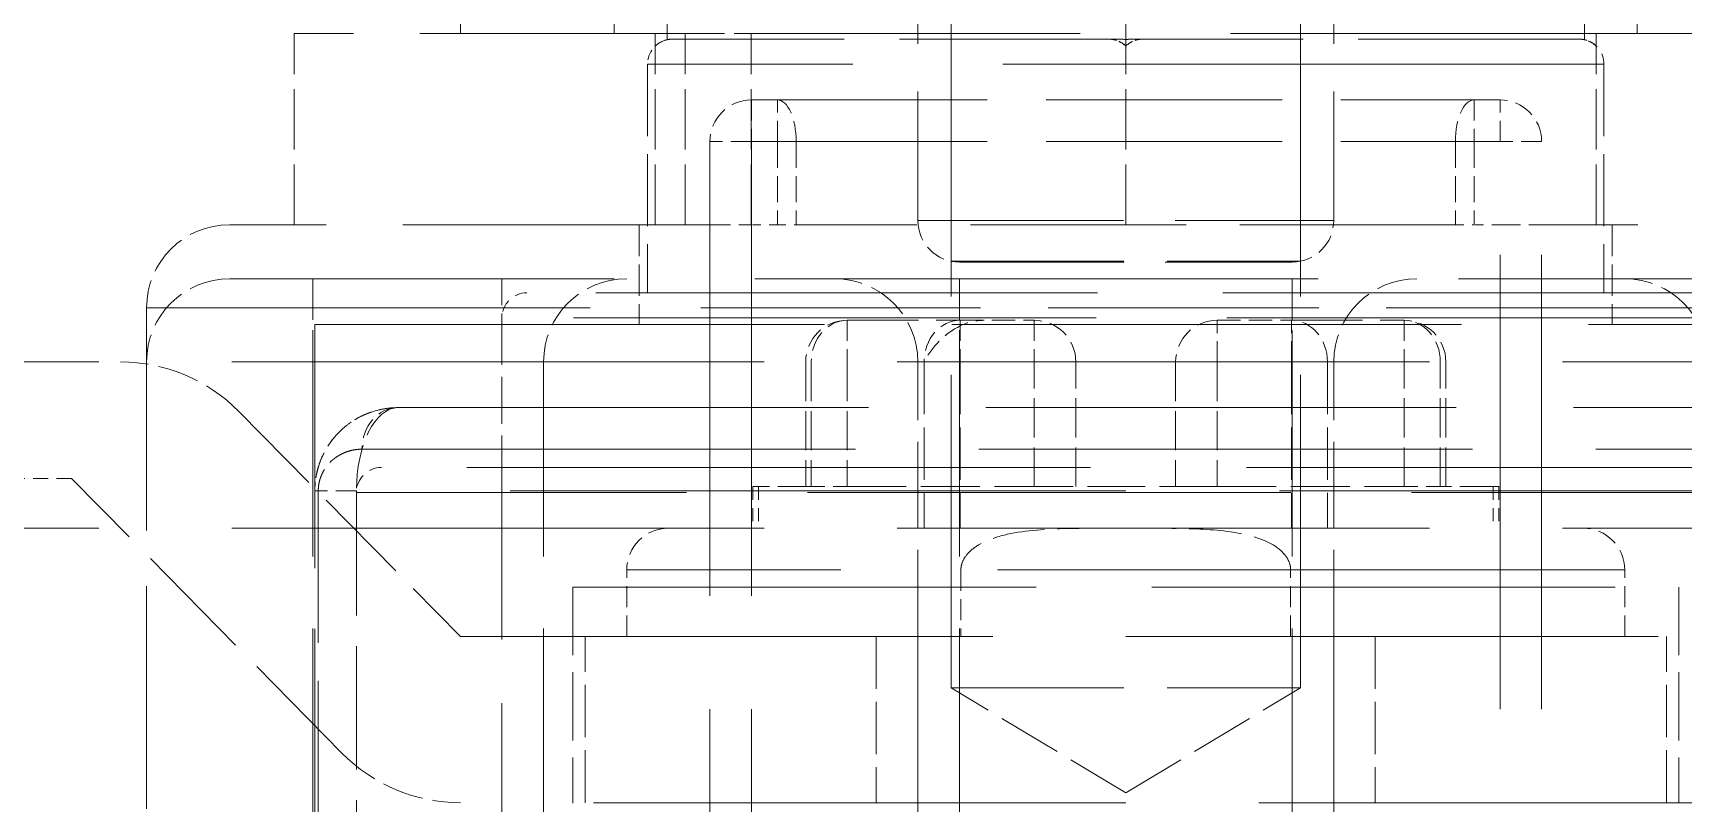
# Model space of a CAD drawing. Header units: millimetres. Extents: x 0 to 2523, y 0 to 1782.
# Drawn here: x 857.19 to 877.03, y 1408.33 to 1417.59 of the extents above; entities that cross this region are included whole.
import ezdxf

# ---------------------------------------------------------------- set-up
doc = ezdxf.new("R2010")
doc.units = ezdxf.units.MM
doc.header["$LTSCALE"] = 3
doc.linetypes.add('DASHED', pattern=[0.2067, 0.1654, -0.0413])
doc.layers.add('가려진 것(ISO)', color=2, linetype='DASHED', lineweight=18)
doc.layers.add('가려진 좁은 것(ISO)', color=2, linetype='DASHED', lineweight=18)

msp = doc.modelspace()

# ---------------------------------------------------------------- linework, layer by layer
at = {"layer": '가려진 것(ISO)', "ltscale": 4.634662}
for p, q in [((867.8337, 1422.638), (867.8337, 1415.338)), ((872.8337, 1422.638), (872.8337, 1415.338)), ((867.8337, 1410.338), (867.8337, 1403.038)), ((872.8337, 1410.338), (872.8337, 1403.038))]:
    msp.add_line(p, q, dxfattribs=at)
at = {"layer": '가려진 것(ISO)', "ltscale": 3.052}
for p, q in [((864.8183, 1417.5117), (864.8183, 1422.3189)), ((875.8492, 1417.5117), (875.8492, 1422.3189))]:
    msp.add_line(p, q, dxfattribs=at)
at = {"layer": '가려진 것(ISO)', "ltscale": 7.586941}
for p, q in [((868.2337, 1409.7189), (868.2337, 1421.6689)), ((872.4337, 1409.7189), (872.4337, 1421.6689))]:
    msp.add_line(p, q, dxfattribs=at)
at = {"layer": '가려진 것(ISO)', "ltscale": 2.444261}
msp.add_line((870.3337, 1417.588), (870.3337, 1421.438), dxfattribs=at)
at = {"layer": '가려진 것(ISO)', "ltscale": 0.666544}
for p, q in [((862.3337, 1417.588), (862.3337, 1418.638)), ((864.1837, 1417.588), (864.1837, 1418.638)), ((876.4837, 1417.588), (876.4837, 1418.638))]:
    msp.add_line(p, q, dxfattribs=at)
at = {"layer": '가려진 것(ISO)', "ltscale": 6.426924}
msp.add_line((865.0346, 1417.588), (860.3337, 1417.588), dxfattribs=at)
at = {"layer": '가려진 것(ISO)', "ltscale": 1.460167}
for p, q in [((860.3337, 1415.288), (860.3337, 1417.588)), ((864.6769, 1415.288), (864.6769, 1417.588)), ((865.0346, 1415.288), (865.0346, 1417.588)), ((865.8294, 1415.288), (865.8294, 1417.588)), ((870.3337, 1415.288), (870.3337, 1417.588)), ((875.9906, 1415.288), (875.9906, 1417.588))]:
    msp.add_line(p, q, dxfattribs=at)
at = {"layer": '가려진 것(ISO)', "ltscale": 5.351567}
msp.add_line((870.2679, 1417.5189), (864.8841, 1417.5189), dxfattribs=at)
at = {"layer": '가려진 것(ISO)', "ltscale": 0.952248}
for p, q in [((865.0346, 1417.588), (865.8294, 1417.588)), ((866.4851, 1413.638), (866.4851, 1412.138)), ((869.7337, 1412.138), (869.7337, 1413.638)), ((870.9337, 1413.638), (870.9337, 1412.138)), ((874.1824, 1412.138), (874.1824, 1413.638))]:
    msp.add_line(p, q, dxfattribs=at)
at = {"layer": '가려진 것(ISO)', "ltscale": 14.593666}
msp.add_line((878.8337, 1417.588), (865.8294, 1417.588), dxfattribs=at)
at = {"layer": '가려진 것(ISO)'}
msp.add_line((870.2679, 1417.5189), (870.2679, 1417.5189), dxfattribs=at)
at = {"layer": '가려진 것(ISO)', "ltscale": 5.35157}
msp.add_line((875.7833, 1417.5189), (870.3996, 1417.5189), dxfattribs=at)
at = {"layer": '가려진 것(ISO)', "ltscale": 1.745872}
for p, q in [((864.5837, 1417.2189), (864.5837, 1414.4689)), ((876.0837, 1417.2189), (876.0837, 1414.4689))]:
    msp.add_line(p, q, dxfattribs=at)
at = {"layer": '가려진 것(ISO)', "ltscale": 5.71399}
msp.add_line((865.8337, 1416.788), (874.8337, 1416.788), dxfattribs=at)
at = {"layer": '가려진 것(ISO)', "ltscale": 11.006289}
for p, q in [((865.3337, 1416.288), (865.3337, 1402.638)), ((875.3337, 1402.638), (875.3337, 1416.288))]:
    msp.add_line(p, q, dxfattribs=at)
at = {"layer": '가려진 것(ISO)', "ltscale": 7.442914}
for p, q in [((865.3337, 1415.288), (859.5604, 1415.288)), ((881.107, 1415.288), (875.3337, 1415.288))]:
    msp.add_line(p, q, dxfattribs=at)
at = {"layer": '가려진 것(ISO)', "ltscale": 0.761779}
for p, q in [((864.4837, 1415.288), (864.4837, 1414.088)), ((876.1837, 1415.288), (876.1837, 1414.088))]:
    msp.add_line(p, q, dxfattribs=at)
at = {"layer": '가려진 것(ISO)', "ltscale": 0.498548}
for p, q in [((865.3337, 1415.288), (865.8337, 1415.288)), ((874.8337, 1415.288), (875.3337, 1415.288))]:
    msp.add_line(p, q, dxfattribs=at)
at = {"layer": '가려진 것(ISO)', "ltscale": 0.197438}
for p, q in [((866.1449, 1415.288), (865.8337, 1415.288)), ((874.8337, 1415.288), (874.5226, 1415.288))]:
    msp.add_line(p, q, dxfattribs=at)
at = {"layer": '가려진 것(ISO)', "ltscale": 0.148683}
for p, q in [((866.1449, 1415.288), (866.3707, 1415.288)), ((874.2968, 1415.288), (874.5226, 1415.288))]:
    msp.add_line(p, q, dxfattribs=at)
at = {"layer": '가려진 것(ISO)', "ltscale": 5.221189}
msp.add_line((874.2968, 1415.288), (866.3707, 1415.288), dxfattribs=at)
at = {"layer": '가려진 것(ISO)', "ltscale": 4.188547}
for p, q in [((868.2337, 1414.8481), (872.4337, 1414.8481)), ((868.2337, 1409.7189), (872.4337, 1409.7189))]:
    msp.add_line(p, q, dxfattribs=at)
at = {"layer": '가려진 것(ISO)', "ltscale": 3.989087}
msp.add_line((868.3337, 1414.838), (872.3337, 1414.838), dxfattribs=at)
at = {"layer": '가려진 것(ISO)', "ltscale": 13.645111}
msp.add_line((881.107, 1414.638), (859.5604, 1414.638), dxfattribs=at)
at = {"layer": '가려진 것(ISO)', "ltscale": 12.159042}
msp.add_line((877.5337, 1414.4689), (863.1337, 1414.4689), dxfattribs=at)
at = {"layer": '가려진 것(ISO)', "ltscale": 5.39654}
msp.add_line((858.5604, 1414.288), (858.5604, 1405.788), dxfattribs=at)
at = {"layer": '가려진 것(ISO)', "ltscale": 1.142718}
msp.add_line((862.8337, 1414.1689), (862.8337, 1412.3689), dxfattribs=at)
at = {"layer": '가려진 것(ISO)', "ltscale": 1.722727}
for p, q in [((866.9851, 1414.138), (868.3419, 1414.138)), ((872.3256, 1414.138), (873.6824, 1414.138))]:
    msp.add_line(p, q, dxfattribs=at)
at = {"layer": '가려진 것(ISO)', "ltscale": 0.56614}
for p, q in [((868.3419, 1414.138), (869.2337, 1414.138)), ((871.4337, 1414.138), (872.3256, 1414.138))]:
    msp.add_line(p, q, dxfattribs=at)
at = {"layer": '가려진 것(ISO)', "ltscale": 12.349028}
msp.add_line((860.5837, 1414.088), (880.0837, 1414.088), dxfattribs=at)
at = {"layer": '가려진 것(ISO)', "ltscale": 5.904459}
msp.add_line((860.5837, 1414.088), (860.5837, 1404.788), dxfattribs=at)
at = {"layer": '가려진 것(ISO)', "ltscale": 12.901145}
for p, q in [((835.5837, 1413.638), (1091.5837, 1413.638)), ((835.5837, 1411.638), (1091.5837, 1411.638)), ((862.3337, 1410.338), (878.3337, 1410.338)), ((878.3337, 1408.338), (862.3337, 1408.338))]:
    msp.add_line(p, q, dxfattribs=at)
at = {"layer": '가려진 것(ISO)', "ltscale": 6.983788}
msp.add_line((863.3337, 1402.638), (863.3337, 1413.638), dxfattribs=at)
at = {"layer": '가려진 것(ISO)', "ltscale": 2.095066}
for p, q in [((867.8337, 1410.338), (867.8337, 1413.638)), ((872.8337, 1410.338), (872.8337, 1413.638))]:
    msp.add_line(p, q, dxfattribs=at)
at = {"layer": '가려진 것(ISO)', "ltscale": 2.408897}
msp.add_line((859.6713, 1413.0414), (862.3337, 1410.338), dxfattribs=at)
at = {"layer": '가려진 것(ISO)', "ltscale": 11.397629}
msp.add_line((861.5837, 1413.088), (879.0837, 1413.088), dxfattribs=at)
at = {"layer": '가려진 것(ISO)', "ltscale": 15.114366}
msp.add_line((879.2837, 1412.3689), (861.3837, 1412.3689), dxfattribs=at)
at = {"layer": '가려진 것(ISO)', "ltscale": 0.364987}
msp.add_line((857.6588, 1412.2346), (857.0837, 1412.2346), dxfattribs=at)
at = {"layer": '가려진 것(ISO)', "ltscale": 2.940551}
msp.add_line((860.9088, 1408.9346), (857.6588, 1412.2346), dxfattribs=at)
at = {"layer": '가려진 것(ISO)', "ltscale": 2.983925}
msp.add_line((861.0837, 1412.0689), (861.0837, 1407.3689), dxfattribs=at)
at = {"layer": '가려진 것(ISO)', "ltscale": 0.166116}
for p, q in [((865.917, 1412.138), (865.85, 1412.138)), ((874.8175, 1412.138), (874.7505, 1412.138))]:
    msp.add_line(p, q, dxfattribs=at)
at = {"layer": '가려진 것(ISO)', "ltscale": 0.317349}
for p, q in [((865.85, 1412.138), (865.85, 1411.638)), ((874.8175, 1412.138), (874.8175, 1411.638))]:
    msp.add_line(p, q, dxfattribs=at)
at = {"layer": '가려진 것(ISO)', "ltscale": 0.80633}
for p, q in [((866.5521, 1412.138), (865.917, 1412.138)), ((874.7505, 1412.138), (874.1154, 1412.138))]:
    msp.add_line(p, q, dxfattribs=at)
at = {"layer": '가려진 것(ISO)', "ltscale": 0.332332}
for p, q in [((866.5521, 1412.138), (866.9851, 1412.138)), ((873.6824, 1412.138), (874.1154, 1412.138))]:
    msp.add_line(p, q, dxfattribs=at)
at = {"layer": '가려진 것(ISO)', "ltscale": 1.427554}
for p, q in [((866.9851, 1412.138), (869.2337, 1412.138)), ((871.4337, 1412.138), (873.6824, 1412.138))]:
    msp.add_line(p, q, dxfattribs=at)
at = {"layer": '가려진 것(ISO)', "ltscale": 1.396677}
msp.add_line((871.4337, 1412.138), (869.2337, 1412.138), dxfattribs=at)
at = {"layer": '가려진 것(ISO)', "ltscale": 0.507819}
for p, q in [((864.3337, 1410.338), (864.3337, 1411.138)), ((868.3519, 1411.138), (868.3519, 1410.338)), ((872.3156, 1410.338), (872.3156, 1411.138)), ((876.3337, 1410.338), (876.3337, 1411.138))]:
    msp.add_line(p, q, dxfattribs=at)
at = {"layer": '가려진 것(ISO)', "ltscale": 11.230227}
msp.add_line((863.6837, 1410.9303), (876.9837, 1410.9303), dxfattribs=at)
at = {"layer": '가려진 것(ISO)', "ltscale": 1.650637}
for p, q in [((863.6837, 1410.9303), (863.6837, 1408.3303)), ((876.9837, 1410.9303), (876.9837, 1408.3303))]:
    msp.add_line(p, q, dxfattribs=at)
at = {"layer": '가려진 것(ISO)', "ltscale": 1.269698}
for p, q in [((863.8337, 1408.338), (863.8337, 1410.338)), ((867.3337, 1410.338), (867.3337, 1408.338)), ((873.3337, 1410.338), (873.3337, 1408.338)), ((876.8337, 1408.338), (876.8337, 1410.338))]:
    msp.add_line(p, q, dxfattribs=at)
at = {"layer": '가려진 것(ISO)', "ltscale": 1.555358}
for q in [(868.2337, 1409.7189), (872.4337, 1409.7189)]:
    msp.add_line((870.3337, 1408.4571), q, dxfattribs=at)
at = {"layer": '가려진 것(ISO)', "ltscale": 0.257209}
for centre, start, end in [((864.8837, 1417.2189), 102.59803, 180), ((875.7837, 1417.2189), 0, 77.40197)]:
    msp.add_arc(centre, 0.3, start, end, dxfattribs=at)
at = {"layer": '가려진 것(ISO)', "ltscale": 0.498548}
for centre, start, end in [((865.8337, 1416.288), 90, 180), ((874.8337, 1416.288), 0, 90), ((868.3337, 1415.338), 180, 270), ((872.3337, 1415.338), 270, 0), ((866.9851, 1413.638), 90, 180), ((869.2337, 1413.638), 0, 90), ((871.4337, 1413.638), 90, 180), ((873.6824, 1413.638), 0, 90), ((864.8337, 1411.138), 90, 180), ((875.8337, 1411.138), 0, 90)]:
    msp.add_arc(centre, 0.5, start, end, dxfattribs=at)
at = {"layer": '가려진 것(ISO)', "ltscale": 0.997197}
for centre, start, end in [((859.5604, 1414.288), 90, 180), ((859.5604, 1413.638), 90, 180), ((864.3337, 1413.638), 90, 180), ((866.8337, 1413.638), 0, 90), ((873.8337, 1413.638), 90, 180), ((876.3337, 1413.638), 0, 90)]:
    msp.add_arc(centre, 1, start, end, dxfattribs=at)
at = {"layer": '가려진 것(ISO)', "ltscale": 0.299089}
for centre in [(863.1337, 1414.1689), (861.3837, 1412.0689)]:
    msp.add_arc(centre, 0.3, 90, 180, dxfattribs=at)
at = {"layer": '가려진 것(ISO)', "ltscale": 1.006889}
msp.add_arc((858.2464, 1411.638), 2, 44.56264, 89.99996, dxfattribs=at)
at = {"layer": '가려진 것(ISO)', "ltscale": 1.00689}
msp.add_arc((862.3337, 1410.338), 2, 224.56264, 270, dxfattribs=at)
at = {"layer": '가려진 것(ISO)', "ltscale": 0.189734}
msp.add_ellipse((868.6306, 1413.638), major_axis=(-0.5774, 0), ratio=0.8660254, start_param=4.712389, end_param=5.2359878, dxfattribs=at)
at = {"layer": '가려진 것(ISO)', "ltscale": 0.433106}
msp.add_ellipse((868.3418, 1413.6381), major_axis=(-0.433, -0.433), ratio=0.5772801, start_param=4.1887249, end_param=5.2360625, dxfattribs=at)
at = {"layer": '가려진 것(ISO)', "ltscale": 0.199204}
for points, knots in [([(864.6769, 1417.4362), (864.7027, 1417.4607), (864.7357, 1417.4816), (864.8023, 1417.51), (864.8487, 1417.5189), (864.8878, 1417.5189)], [0.025009917, 0.025009917, 0.025009917, 0.025009917, 0.037924219, 0.037924219, 0.05450854, 0.05450854, 0.05450854, 0.05450854]), ([(870.1228, 1417.5189), (870.1619, 1417.5189), (870.2084, 1417.51), (870.2749, 1417.4816), (870.3079, 1417.4607), (870.3337, 1417.4362)], [0.167641308, 0.167641308, 0.167641308, 0.167641308, 0.184225629, 0.184225629, 0.197139932, 0.197139932, 0.197139932, 0.197139932])]:
    msp.add_open_spline(points, degree=3, knots=knots, dxfattribs=at)
at = {"layer": '가려진 것(ISO)', "ltscale": 0.199205}
for points, knots in [([(864.8878, 1417.5189), (864.8452, 1417.5189), (864.7945, 1417.5084), (864.7287, 1417.4771), (864.7005, 1417.4587), (864.6769, 1417.4362)], [0.167641308, 0.167641308, 0.167641308, 0.167641308, 0.185737103, 0.185737103, 0.197121541, 0.197121541, 0.197121541, 0.197121541]), ([(870.3337, 1417.4362), (870.3101, 1417.4587), (870.282, 1417.4771), (870.2161, 1417.5084), (870.1655, 1417.5189), (870.1228, 1417.5189)], [0.025018637, 0.025018637, 0.025018637, 0.025018637, 0.036403075, 0.036403075, 0.054498869, 0.054498869, 0.054498869, 0.054498869]), ([(870.5447, 1417.5189), (870.502, 1417.5189), (870.4514, 1417.5084), (870.3855, 1417.4771), (870.3574, 1417.4587), (870.3337, 1417.4362)], [0.167641308, 0.167641308, 0.167641308, 0.167641308, 0.185737103, 0.185737103, 0.197121541, 0.197121541, 0.197121541, 0.197121541]), ([(870.3337, 1417.4362), (870.3574, 1417.4587), (870.3855, 1417.4771), (870.4514, 1417.5084), (870.502, 1417.5189), (870.5447, 1417.5189)], [0.025018637, 0.025018637, 0.025018637, 0.025018637, 0.036403075, 0.036403075, 0.054498869, 0.054498869, 0.054498869, 0.054498869]), ([(875.9906, 1417.4362), (875.9669, 1417.4587), (875.9388, 1417.4771), (875.873, 1417.5084), (875.8223, 1417.5189), (875.7797, 1417.5189)], [0.025018637, 0.025018637, 0.025018637, 0.025018637, 0.036403075, 0.036403075, 0.054498869, 0.054498869, 0.054498869, 0.054498869]), ([(875.7797, 1417.5189), (875.8223, 1417.5189), (875.873, 1417.5084), (875.9388, 1417.4771), (875.9669, 1417.4587), (875.9906, 1417.4362)], [0.167641308, 0.167641308, 0.167641308, 0.167641308, 0.185737103, 0.185737103, 0.197121541, 0.197121541, 0.197121541, 0.197121541])]:
    msp.add_open_spline(points, degree=3, knots=knots, dxfattribs=at)
at = {"layer": '가려진 것(ISO)', "ltscale": 0.059244}
for points in [[(864.8841, 1417.5189), (864.8634, 1417.5189), (864.8407, 1417.5167), (864.8183, 1417.5117)], [(870.3996, 1417.5189), (870.3788, 1417.5189), (870.3561, 1417.5167), (870.3337, 1417.5117)], [(875.7833, 1417.5189), (875.8041, 1417.5189), (875.8268, 1417.5167), (875.8492, 1417.5117)]]:
    msp.add_open_spline(points, degree=3, dxfattribs=at)
at = {"layer": '가려진 것(ISO)', "ltscale": 0.059252}
for points, knots in [([(864.8183, 1417.5117), (864.8407, 1417.5167), (864.8634, 1417.5189), (864.8841, 1417.5189), (864.8841, 1417.5189), (864.8842, 1417.5189)], [-0.1732924933, -0.1732924933, -0.1732924933, -0.1732924933, -0.1644983658, -0.1644983658, -0.1644970959, -0.1644970959, -0.1644970959, -0.1644970959]), ([(875.8492, 1417.5117), (875.8268, 1417.5167), (875.8041, 1417.5189), (875.7833, 1417.5189), (875.7833, 1417.5189), (875.7833, 1417.5189)], [-0.1732924933, -0.1732924933, -0.1732924933, -0.1732924933, -0.1644983658, -0.1644983658, -0.1644970961, -0.1644970961, -0.1644970961, -0.1644970961])]:
    msp.add_open_spline(points, degree=3, knots=knots, dxfattribs=at)
at = {"layer": '가려진 것(ISO)', "ltscale": 0.059254}
msp.add_open_spline([(870.3337, 1417.5117), (870.3114, 1417.5167), (870.2886, 1417.5189), (870.2679, 1417.5189), (870.2679, 1417.5189), (870.2679, 1417.5189)], degree=3, knots=[-0.1732924933, -0.1732924933, -0.1732924933, -0.1732924933, -0.1644983658, -0.1644983658, -0.1644968349, -0.1644968349, -0.1644968349, -0.1644968349], dxfattribs=at)
at = {"layer": '가려진 것(ISO)', "ltscale": 0.465428}
msp.add_open_spline([(861.5837, 1413.088), (861.5343, 1413.088), (861.4872, 1413.0844), (861.4429, 1413.0781), (861.3986, 1413.0717), (861.3569, 1413.0628), (861.3175, 1413.0519), (861.2781, 1413.041), (861.2409, 1413.0282), (861.2057, 1413.0138), (861.1705, 1412.9994), (861.1374, 1412.9836), (861.1061, 1412.9666), (861.0912, 1412.9585), (861.0768, 1412.9502), (861.0628, 1412.9416)], degree=3, knots=[0, 0, 0, 0, 0.06666667, 0.06666667, 0.06666667, 0.13333333, 0.13333333, 0.13333333, 0.2, 0.2, 0.2, 0.26666667, 0.26666667, 0.26666667, 0.2982196, 0.2982196, 0.2982196, 0.2982196], dxfattribs=at)
at = {"layer": '가려진 것(ISO)', "ltscale": 0.329159}
msp.add_open_spline([(861.2069, 1413.0143), (861.3259, 1413.0627), (861.4544, 1413.088), (861.5837, 1413.088)], degree=3, dxfattribs=at)
at = {"layer": '가려진 것(ISO)', "ltscale": 0.618286}
msp.add_open_spline([(860.9405, 1412.8537), (860.94, 1412.8533), (860.9396, 1412.8529), (860.9392, 1412.8526), (860.9147, 1412.832), (860.8918, 1412.8106), (860.8703, 1412.7888), (860.8489, 1412.7669), (860.8288, 1412.7445), (860.81, 1412.7216), (860.7912, 1412.6986), (860.7736, 1412.675), (860.7571, 1412.6508), (860.7406, 1412.6266), (860.7252, 1412.6016), (860.7108, 1412.5759), (860.6964, 1412.5501), (860.683, 1412.5235), (860.6707, 1412.4959), (860.6584, 1412.4684), (860.6472, 1412.4399), (860.6371, 1412.4104), (860.6271, 1412.3809), (860.6182, 1412.3505), (860.6105, 1412.3179), (860.6028, 1412.2854), (860.5963, 1412.2508), (860.5915, 1412.2126), (860.5867, 1412.1744), (860.5837, 1412.1326), (860.5837, 1412.088)], degree=3, knots=[0.39885697, 0.39885697, 0.39885697, 0.39885697, 0.4, 0.4, 0.4, 0.46666667, 0.46666667, 0.46666667, 0.53333333, 0.53333333, 0.53333333, 0.6, 0.6, 0.6, 0.66666667, 0.66666667, 0.66666667, 0.73333333, 0.73333333, 0.73333333, 0.8, 0.8, 0.8, 0.86666667, 0.86666667, 0.86666667, 0.93333333, 0.93333333, 0.93333333, 1, 1, 1, 1], dxfattribs=at)
at = {"layer": '가려진 것(ISO)', "ltscale": 0.296171}
msp.add_open_spline([(860.6369, 1412.4098), (860.6669, 1412.498), (860.7084, 1412.5788), (860.7823, 1412.688), (860.8112, 1412.7246), (860.8416, 1412.7583)], degree=3, knots=[0, 0, 0, 0, 0.029801507, 0.029801507, 0.046532309, 0.046532309, 0.046532309, 0.046532309], dxfattribs=at)
at = {"layer": '가려진 것(ISO)', "ltscale": 0.124105}
msp.add_open_spline([(860.9405, 1412.8537), (860.9795, 1412.8865), (861.0205, 1412.9158), (861.0628, 1412.9416)], degree=3, dxfattribs=at)
at = {"layer": '가려진 것(ISO)', "ltscale": 0.208793}
msp.add_open_spline([(860.5837, 1412.088), (860.5837, 1412.184), (860.598, 1412.2812), (860.6287, 1412.3849), (860.6327, 1412.3974), (860.6369, 1412.4098)], degree=3, knots=[0, 0, 0, 0, 0.028796081, 0.028796081, 0.032779126, 0.032779126, 0.032779126, 0.032779126], dxfattribs=at)
at = {"layer": '가려진 것(ISO)', "ltscale": 0.178799}
msp.add_open_spline([(860.5837, 1412.088), (860.5837, 1412.1541), (860.5905, 1412.2208), (860.6084, 1412.3104), (860.6147, 1412.3363), (860.6219, 1412.3617)], degree=3, knots=[0, 0, 0, 0, 0.019816757, 0.019816757, 0.028101046, 0.028101046, 0.028101046, 0.028101046], dxfattribs=at)
at = {"layer": '가려진 것(ISO)', "ltscale": 1.270713}
msp.add_open_spline([(870.1448, 1411.638), (870.1053, 1411.638), (870.0658, 1411.638), (869.8913, 1411.6378), (869.7563, 1411.6373), (869.3908, 1411.6287), (869.1347, 1411.615), (868.8131, 1411.5433), (868.6843, 1411.5067), (868.5206, 1411.4122), (868.4708, 1411.3751), (868.4057, 1411.3008), (868.3842, 1411.268), (868.3583, 1411.2017), (868.3519, 1411.1703), (868.3519, 1411.138)], degree=3, knots=[-0.23603487, -0.23603487, -0.23603487, -0.23603487, -0.22092193, -0.22092193, -0.16912228, -0.16912228, -0.07816044, -0.07816044, -0.03941421, -0.03941421, -0.02137215, -0.02137215, -0.00968561, -0.00968561, 0, 0, 0, 0], dxfattribs=at)
at = {"layer": '가려진 것(ISO)', "ltscale": 1.270707}
msp.add_open_spline([(872.3156, 1411.138), (872.3156, 1411.1672), (872.3104, 1411.1958), (872.2901, 1411.253), (872.2746, 1411.2806), (872.2214, 1411.352), (872.1718, 1411.3963), (871.9454, 1411.5318), (871.7377, 1411.5736), (871.3812, 1411.6256), (871.149, 1411.6332), (870.8124, 1411.6378), (870.6926, 1411.638), (870.5557, 1411.638), (870.5392, 1411.638), (870.5227, 1411.638)], degree=3, knots=[-0.52736356, -0.52736356, -0.52736356, -0.52736356, -0.51522349, -0.51522349, -0.50210523, -0.50210523, -0.47815614, -0.47815614, -0.42131212, -0.42131212, -0.33646984, -0.33646984, -0.29043281, -0.29043281, -0.28412177, -0.28412177, -0.28412177, -0.28412177], dxfattribs=at)
at = {"layer": '가려진 좁은 것(ISO)', "ltscale": 14.56552}
msp.add_line((876.0837, 1417.2189), (864.5837, 1417.2189), dxfattribs=at)
at = {"layer": '가려진 좁은 것(ISO)', "ltscale": 0.498548}
for p, q in [((865.8337, 1416.788), (865.8337, 1416.288)), ((866.1449, 1416.288), (866.1449, 1416.788)), ((874.5226, 1416.788), (874.5226, 1416.288)), ((874.8337, 1416.288), (874.8337, 1416.788)), ((865.8337, 1416.288), (865.3337, 1416.288)), ((875.3337, 1416.288), (874.8337, 1416.288)), ((866.9851, 1414.138), (866.9851, 1413.638)), ((868.3419, 1414.138), (868.3419, 1413.638)), ((869.2337, 1414.138), (869.2337, 1413.638)), ((871.4337, 1413.638), (871.4337, 1414.138)), ((872.3256, 1413.638), (872.3256, 1414.138)), ((873.6824, 1414.138), (873.6824, 1413.638))]:
    msp.add_line(p, q, dxfattribs=at)
at = {"layer": '가려진 좁은 것(ISO)', "ltscale": 11.006289}
for p, q in [((865.8337, 1416.288), (865.8337, 1402.638)), ((874.8337, 1402.638), (874.8337, 1416.288))]:
    msp.add_line(p, q, dxfattribs=at)
at = {"layer": '가려진 좁은 것(ISO)', "ltscale": 5.71399}
msp.add_line((865.8337, 1416.288), (874.8337, 1416.288), dxfattribs=at)
at = {"layer": '가려진 좁은 것(ISO)', "ltscale": 0.634799}
for p, q in [((866.1449, 1416.288), (866.1449, 1415.288)), ((866.3707, 1416.288), (866.3707, 1415.288)), ((874.2968, 1416.288), (874.2968, 1415.288)), ((874.5226, 1416.288), (874.5226, 1415.288))]:
    msp.add_line(p, q, dxfattribs=at)
at = {"layer": '가려진 좁은 것(ISO)', "ltscale": 4.986384}
msp.add_line((867.8337, 1415.338), (872.8337, 1415.338), dxfattribs=at)
at = {"layer": '가려진 좁은 것(ISO)', "ltscale": 0.997197}
for p, q in [((860.5604, 1414.638), (860.5604, 1413.638)), ((868.3337, 1414.638), (868.3337, 1413.638)), ((872.3337, 1414.638), (872.3337, 1413.638))]:
    msp.add_line(p, q, dxfattribs=at)
at = {"layer": '가려진 좁은 것(ISO)', "ltscale": 0.641886}
msp.add_line((862.8337, 1414.638), (862.8337, 1414.1689), dxfattribs=at)
at = {"layer": '가려진 좁은 것(ISO)', "ltscale": 10.747838}
for p, q in [((858.5604, 1414.288), (865.3337, 1414.288)), ((875.3337, 1414.288), (882.107, 1414.288))]:
    msp.add_line(p, q, dxfattribs=at)
at = {"layer": '가려진 좁은 것(ISO)', "ltscale": 12.665669}
msp.add_line((877.8337, 1414.1689), (862.8337, 1414.1689), dxfattribs=at)
at = {"layer": '가려진 좁은 것(ISO)', "ltscale": 6.557129}
msp.add_line((865.3337, 1414.288), (875.3337, 1414.288), dxfattribs=at)
at = {"layer": '가려진 좁은 것(ISO)', "ltscale": 6.983788}
for p, q in [((860.5604, 1402.638), (860.5604, 1413.638)), ((868.3337, 1402.638), (868.3337, 1413.638)), ((872.3337, 1402.638), (872.3337, 1413.638))]:
    msp.add_line(p, q, dxfattribs=at)
at = {"layer": '가려진 좁은 것(ISO)', "ltscale": 0.952248}
for p, q in [((866.5521, 1413.638), (866.5521, 1412.138)), ((866.9851, 1413.638), (866.9851, 1412.138)), ((869.2337, 1412.138), (869.2337, 1413.638)), ((871.4337, 1413.638), (871.4337, 1412.138)), ((873.6824, 1412.138), (873.6824, 1413.638)), ((874.1154, 1412.138), (874.1154, 1413.638))]:
    msp.add_line(p, q, dxfattribs=at)
at = {"layer": '가려진 좁은 것(ISO)', "ltscale": 1.269698}
for p, q in [((867.9089, 1413.638), (867.9089, 1411.638)), ((868.3419, 1413.638), (868.3419, 1411.638)), ((872.3256, 1413.638), (872.3256, 1411.638)), ((872.7586, 1413.638), (872.7586, 1411.638))]:
    msp.add_line(p, q, dxfattribs=at)
at = {"layer": '가려진 좁은 것(ISO)', "ltscale": 11.963363}
msp.add_line((861.1494, 1412.588), (879.5181, 1412.588), dxfattribs=at)
at = {"layer": '가려진 좁은 것(ISO)', "ltscale": 6.178022}
msp.add_line((862.8337, 1402.638), (862.8337, 1412.3689), dxfattribs=at)
at = {"layer": '가려진 좁은 것(ISO)', "ltscale": 0.129137}
msp.add_line((860.5837, 1412.088), (860.6246, 1412.088), dxfattribs=at)
at = {"layer": '가려진 좁은 것(ISO)', "ltscale": 3.682315}
msp.add_line((860.6246, 1412.088), (860.6246, 1406.288), dxfattribs=at)
at = {"layer": '가려진 좁은 것(ISO)', "ltscale": 14.916949}
msp.add_line((879.5837, 1412.088), (861.0837, 1412.088), dxfattribs=at)
at = {"layer": '가려진 좁은 것(ISO)', "ltscale": 0.012046}
msp.add_line((861.0837, 1412.088), (861.0837, 1412.0689), dxfattribs=at)
at = {"layer": '가려진 좁은 것(ISO)', "ltscale": 11.715744}
msp.add_line((879.5837, 1412.0689), (861.0837, 1412.0689), dxfattribs=at)
at = {"layer": '가려진 좁은 것(ISO)', "ltscale": 0.317349}
for p, q in [((865.917, 1412.138), (865.917, 1411.638)), ((874.7505, 1412.138), (874.7505, 1411.638))]:
    msp.add_line(p, q, dxfattribs=at)
at = {"layer": '가려진 좁은 것(ISO)', "ltscale": 15.198803}
msp.add_line((876.3337, 1411.138), (864.3337, 1411.138), dxfattribs=at)
at = {"layer": '가려진 좁은 것(ISO)', "ltscale": 0.498548}
for centre, major_axis, ratio, start_param, end_param in [((866.1449, 1416.288), (0, 0.5), 0.4517125, 4.712389, 6.2831853), ((874.5226, 1416.288), (0, 0.5), 0.4517125, 0, 1.5707963), ((866.9851, 1413.638), (0, 0.5), 0.8660254, 0, 1.5707963), ((868.3419, 1413.638), (0, 0.5), 0.8660254, 0, 1.5707963), ((872.3256, 1413.638), (0, 0.5), 0.8660254, 4.712389, 6.2831853), ((873.6824, 1413.638), (0, 0.5), 0.8660254, 4.712389, 6.2831853), ((861.5837, 1412.588), (0, 0.5), 0.8686325, 0, 1.5707963), ((861.0837, 1412.088), (-0.5, 0), 0.0000128, 4.712389, 6.283186)]:
    msp.add_ellipse(centre, major_axis=major_axis, ratio=ratio, start_param=start_param, end_param=end_param, dxfattribs=at)
at = {"layer": '가려진 좁은 것(ISO)', "ltscale": 1.05687}
msp.add_ellipse((861.5838, 1412.088), major_axis=(0, -1), ratio=0.5000052, start_param=3.1415945, end_param=4.7123469, dxfattribs=at)
at = {"layer": '가려진 좁은 것(ISO)', "ltscale": 0.86512}
msp.add_open_spline([(861.1494, 1412.588), (861.1234, 1412.588), (861.0987, 1412.5862), (861.0755, 1412.583), (861.0523, 1412.5799), (861.0304, 1412.5754), (861.0097, 1412.57), (860.989, 1412.5645), (860.9695, 1412.5581), (860.951, 1412.5509), (860.9326, 1412.5437), (860.9152, 1412.5358), (860.8987, 1412.5273), (860.8823, 1412.5188), (860.8668, 1412.5097), (860.8523, 1412.5001), (860.8377, 1412.4906), (860.824, 1412.4806), (860.8112, 1412.4703), (860.7983, 1412.46), (860.7863, 1412.4493), (860.775, 1412.4384), (860.7638, 1412.4275), (860.7532, 1412.4163), (860.7434, 1412.4048), (860.7335, 1412.3933), (860.7243, 1412.3815), (860.7156, 1412.3694), (860.7069, 1412.3573), (860.6989, 1412.3448), (860.6913, 1412.3319), (860.6837, 1412.3191), (860.6767, 1412.3058), (860.6703, 1412.292), (860.6638, 1412.2782), (860.6579, 1412.2639), (860.6526, 1412.2492), (860.6474, 1412.2345), (860.6427, 1412.2193), (860.6387, 1412.203), (860.6346, 1412.1867), (860.6312, 1412.1694), (860.6287, 1412.1503), (860.6262, 1412.1312), (860.6246, 1412.1104), (860.6246, 1412.088)], degree=3, knots=[0, 0, 0, 0, 0.0666667, 0.0666667, 0.0666667, 0.1333333, 0.1333333, 0.1333333, 0.2, 0.2, 0.2, 0.2666667, 0.2666667, 0.2666667, 0.3333333, 0.3333333, 0.3333333, 0.4, 0.4, 0.4, 0.4666667, 0.4666667, 0.4666667, 0.5333333, 0.5333333, 0.5333333, 0.6, 0.6, 0.6, 0.6666667, 0.6666667, 0.6666667, 0.7333333, 0.7333333, 0.7333333, 0.8, 0.8, 0.8, 0.8666667, 0.8666667, 0.8666667, 0.9333333, 0.9333333, 0.9333333, 1, 1, 1, 1], dxfattribs=at)

doc.saveas('drawing.dxf')
